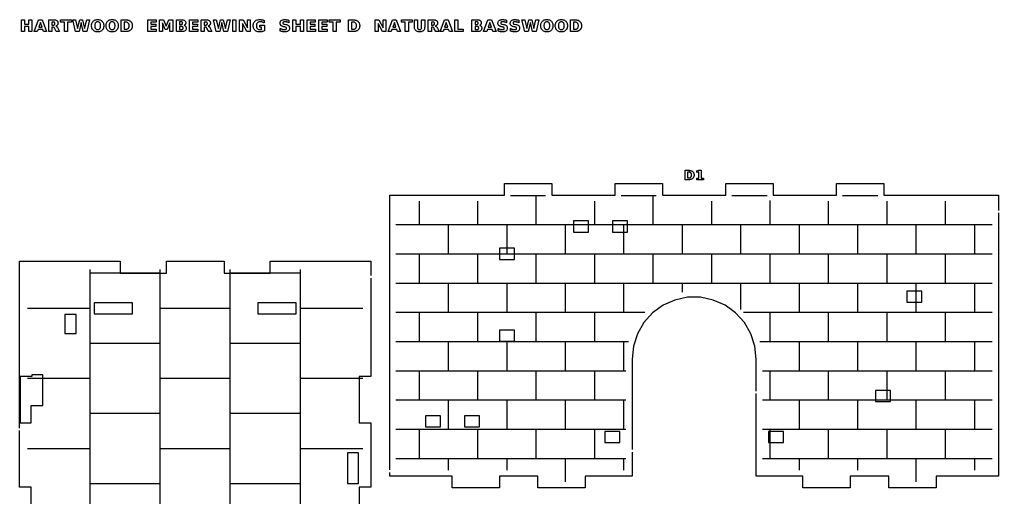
# Model space of a CAD drawing. Header units: millimetres. Extents: x 8 to 286, y 8 to 290.
# Drawn here: x 8.9 to 260.1, y 167.5 to 290.1 of the extents above; entities that cross this region are included whole.
import ezdxf

# ---------------------------------------------------------------- set-up
doc = ezdxf.new("R2010")
doc.units = ezdxf.units.MM
for name, color, linetype in [('CUT', 1, 'CONTINUOUS'), ('ENGRAVE', 5, 'CONTINUOUS'), ('SCORE', 7, 'CONTINUOUS')]:
    doc.layers.add(name, color=color, linetype=linetype)

msp = doc.modelspace()

# ---------------------------------------------------------------- linework, layer by layer
at = {"layer": 'CUT', "color": 1}
for points in [[(103.925, 174.5628), (103.925, 245.075), (133.325, 245.075), (133.325, 248.075), (145.475, 248.075), (145.475, 245.075), (161.725, 245.075), (161.725, 248.075), (173.875, 248.075), (173.875, 245.075), (190.125, 245.075), (190.125, 248.075), (202.275, 248.075), (202.275, 245.075), (218.525, 245.075), (218.525, 248.075), (230.675, 248.075), (230.675, 245.075), (260.075, 245.075), (260.075, 241.15)], [(260.075, 240.5), (260.075, 172.925), (244.075, 172.925), (244.075, 169.925), (231.925, 169.925), (231.925, 172.925), (222.075, 172.925), (222.075, 169.925), (209.925, 169.925), (209.925, 172.925), (197.925, 172.925), (197.925, 194.15)], [(8.925, 185.2833), (8.925, 228.075), (34.7417, 228.075), (34.7417, 225.075), (46.5917, 225.075), (46.5917, 228.075), (61.4083, 228.075), (61.4083, 225.075), (73.2583, 225.075), (73.2583, 228.075), (99.075, 228.075), (99.075, 224.4)], [(99.075, 223.75), (99.075, 198.525), (96.075, 198.525), (96.075, 186.675), (99.075, 186.675), (99.075, 170.125), (96.075, 170.125), (96.075, 158.275), (99.075, 158.275), (99.075, 141.725), (96.075, 141.725), (96.075, 133.925), (93.075, 133.925), (93.075, 126.075), (95.925, 126.075), (95.925, 129.875), (99.075, 129.875), (99.075, 113.325), (96.075, 113.325), (96.075, 101.475), (99.075, 101.475), (99.075, 100.4)], [(197.925, 194.8), (197.925, 202.9961), (197.5766, 206.3109), (196.5478, 209.4771), (194.8833, 212.3602), (192.6556, 214.8343), (189.9623, 216.7911), (186.921, 218.1452), (183.6646, 218.8374), (180.3354, 218.8374), (177.079, 218.1452), (174.0377, 216.7911), (171.3444, 214.8343), (169.1167, 212.3602), (167.4522, 209.4771), (166.4234, 206.3109), (166.075, 202.9961), (166.075, 179.7872)], [(27.1667, 71.925), (8.925, 71.925), (8.925, 101.475), (11.925, 101.475), (11.925, 113.325), (8.925, 113.325), (8.925, 129.875), (11.925, 129.875), (11.925, 141.725), (8.925, 141.725), (8.925, 158.275), (11.925, 158.275), (11.925, 170.125), (8.925, 170.125), (8.925, 184.6333)], [(166.075, 179.1372), (166.075, 172.925), (154.075, 172.925), (154.075, 169.925), (141.925, 169.925), (141.925, 172.925), (132.075, 172.925), (132.075, 169.925), (119.925, 169.925), (119.925, 172.925), (103.925, 172.925), (103.925, 173.9128)]]:
    msp.add_lwpolyline(points, dxfattribs=at)
for points in [[(154.925, 235.575), (154.925, 238.425), (151.075, 238.425), (151.075, 235.575), (154.925, 235.575)], [(164.925, 235.575), (164.925, 238.425), (161.075, 238.425), (161.075, 235.575), (164.925, 235.575)], [(135.925, 231.425), (132.075, 231.425), (132.075, 228.575), (135.925, 228.575), (135.925, 231.425)], [(240.425, 220.425), (236.575, 220.425), (236.575, 217.575), (240.425, 217.575), (240.425, 220.425)], [(37.925, 214.575), (37.925, 217.425), (28.075, 217.425), (28.075, 214.575), (37.925, 214.575)], [(79.925, 214.575), (79.925, 217.425), (70.075, 217.425), (70.075, 214.575), (79.925, 214.575)], [(23.425, 209.575), (23.425, 214.425), (20.575, 214.425), (20.575, 209.575), (23.425, 209.575)], [(135.925, 210.425), (132.075, 210.425), (132.075, 207.575), (135.925, 207.575), (135.925, 210.425)], [(14.925, 191.075), (14.925, 198.925), (12.075, 198.925), (12.075, 198.525), (9.075, 198.525), (9.075, 186.675), (11.925, 186.675), (11.925, 191.075), (14.925, 191.075)], [(232.425, 192.075), (232.425, 194.925), (228.575, 194.925), (228.575, 192.075), (232.425, 192.075)], [(116.925, 188.425), (113.075, 188.425), (113.075, 185.575), (116.925, 185.575), (116.925, 188.425)], [(126.925, 185.575), (126.925, 188.425), (123.075, 188.425), (123.075, 185.575), (126.925, 185.575)], [(162.925, 184.425), (159.075, 184.425), (159.075, 181.575), (162.925, 181.575), (162.925, 184.425)], [(204.925, 184.425), (201.075, 184.425), (201.075, 181.575), (204.925, 181.575), (204.925, 184.425)], [(95.925, 171.075), (95.925, 178.925), (93.075, 178.925), (93.075, 171.075), (95.925, 171.075)]]:
    msp.add_lwpolyline(points, close=True, dxfattribs=at)
at = {"layer": 'ENGRAVE', "color": 5}
for points in [[(12.1047, 287), (11.3214, 287), (11.3214, 288.2878), (10.1658, 288.2878), (10.1658, 287), (9.3825, 287), (9.3825, 290.0375), (10.1658, 290.0375), (10.1658, 288.8799), (11.3214, 288.8799), (11.3214, 290.0375), (12.1047, 290.0375), (12.1047, 287)], [(15.0708, 287), (14.8796, 287.5534), (13.6548, 287.5534), (13.4615, 287), (12.6742, 287), (13.7992, 290.0375), (14.7331, 290.0375), (15.8582, 287), (15.0708, 287)], [(14.6822, 288.1169), (14.2672, 289.3254), (13.8501, 288.1169), (14.6822, 288.1169)], [(18.144, 289.9872), (18.2818, 289.948), (18.4017, 289.8976), (18.5039, 289.8361), (18.5893, 289.7625), (18.6593, 289.6758), (18.7137, 289.5762), (18.7525, 289.4636), (18.7758, 289.3379), (18.7836, 289.1993), (18.7796, 289.1019), (18.7674, 289.0105), (18.7472, 288.9252), (18.719, 288.8457), (18.6826, 288.7723), (18.6381, 288.7049), (18.5856, 288.6433), (18.5248, 288.5874), (18.4558, 288.5371), (18.3786, 288.4924), (18.2933, 288.4534), (18.1997, 288.4201), (18.2523, 288.4053), (18.3031, 288.3854), (18.352, 288.3603), (18.3991, 288.3301), (18.4443, 288.2948), (18.4876, 288.2543), (18.5301, 288.2075), (18.5727, 288.1533), (18.6155, 288.0918), (18.6585, 288.0228), (18.7016, 287.9464), (18.745, 287.8626), (19.1702, 287), (18.336, 287), (17.9657, 287.7548), (17.9284, 287.8267), (17.8908, 287.8907), (17.8531, 287.9466), (17.8152, 287.9944), (17.7771, 288.0343), (17.7389, 288.0661), (17.6985, 288.0916), (17.6538, 288.1124), (17.6049, 288.1286), (17.5517, 288.1402), (17.4943, 288.1472), (17.4327, 288.1495), (17.2109, 288.1495), (17.2109, 287), (16.4277, 287), (16.4277, 290.0375), (17.6239, 290.0375), (17.8151, 290.0319), (17.9885, 290.0151), (18.144, 289.9872)], [(17.9262, 288.816), (17.9529, 288.8564), (17.9736, 288.9033), (17.9885, 288.9567), (17.9974, 289.0168), (18.0003, 289.0833), (17.9974, 289.1492), (17.9885, 289.2086), (17.9736, 289.2614), (17.9529, 289.3076), (17.9262, 289.3473), (17.8935, 289.3804), (17.854, 289.4077), (17.8068, 289.4301), (17.7519, 289.4475), (17.6892, 289.4599), (17.6187, 289.4674), (17.5405, 289.4699), (17.2109, 289.4699), (17.2109, 288.6907), (17.5405, 288.6907), (17.6187, 288.6932), (17.6892, 288.7008), (17.7519, 288.7136), (17.8068, 288.7314), (17.854, 288.7543), (17.8935, 288.7822), (17.9262, 288.816)], [(20.4497, 287), (20.4497, 289.4455), (19.4406, 289.4455), (19.4406, 290.0375), (22.2401, 290.0375), (22.2401, 289.4455), (21.233, 289.4455), (21.233, 287), (20.4497, 287)], [(25.6253, 287.8301), (26.1502, 290.0375), (26.8949, 290.0375), (26.1787, 287), (25.2754, 287), (24.724, 289.3092), (24.1788, 287), (23.2755, 287), (22.5532, 290.0375), (23.304, 290.0375), (23.8289, 287.8301), (24.3497, 290.0375), (25.1045, 290.0375), (25.6253, 287.8301)], [(30.1092, 289.6733), (30.236, 289.5248), (30.3398, 289.3584), (30.4205, 289.1744), (30.4781, 288.9726), (30.5127, 288.753), (30.5243, 288.5157), (30.5127, 288.279), (30.4781, 288.06), (30.4205, 287.8586), (30.3398, 287.6748), (30.236, 287.5086), (30.1092, 287.3601), (29.962, 287.232), (29.7973, 287.1273), (29.6148, 287.0458), (29.4148, 286.9876), (29.1971, 286.9526), (28.9618, 286.941), (28.727, 286.9526), (28.5098, 286.9876), (28.3099, 287.0458), (28.1276, 287.1273), (27.9627, 287.232), (27.8153, 287.3601), (27.6882, 287.5086), (27.5842, 287.6748), (27.5033, 287.8586), (27.4455, 288.06), (27.4108, 288.279), (27.3993, 288.5157), (27.4108, 288.753), (27.4455, 288.9726), (27.5033, 289.1744), (27.5842, 289.3584), (27.6882, 289.5248), (27.8153, 289.6733), (27.9627, 289.8014), (28.1276, 289.9062), (28.3099, 289.9877), (28.5098, 290.0459), (28.727, 290.0808), (28.9618, 290.0924), (29.1971, 290.0808), (29.4148, 290.0459), (29.6148, 289.9877), (29.7973, 289.9062), (29.962, 289.8014), (30.1092, 289.6733)], [(28.4063, 289.2603), (28.346, 289.1662), (28.2967, 289.06), (28.2583, 288.9419), (28.2309, 288.8118), (28.2145, 288.6698), (28.209, 288.5157), (28.2145, 288.3623), (28.2309, 288.2207), (28.2583, 288.091), (28.2967, 287.9732), (28.346, 287.8672), (28.4063, 287.7731), (28.4766, 287.6923), (28.5558, 287.6262), (28.6439, 287.5747), (28.7409, 287.538), (28.8469, 287.516), (28.9618, 287.5086), (29.0773, 287.516), (29.1837, 287.538), (29.2812, 287.5747), (29.3696, 287.6262), (29.4489, 287.6923), (29.5192, 287.7731), (29.5795, 287.8672), (29.6288, 287.9732), (29.6672, 288.091), (29.6946, 288.2207), (29.7111, 288.3623), (29.7166, 288.5157), (29.7111, 288.6698), (29.6946, 288.8118), (29.6672, 288.9419), (29.6288, 289.06), (29.5795, 289.1662), (29.5192, 289.2603), (29.4489, 289.3412), (29.3696, 289.4073), (29.2812, 289.4587), (29.1837, 289.4954), (29.0773, 289.5175), (28.9618, 289.5248), (28.8469, 289.5175), (28.7409, 289.4954), (28.6439, 289.4587), (28.5558, 289.4073), (28.4766, 289.3412), (28.4063, 289.2603)], [(33.818, 289.6733), (33.9448, 289.5248), (34.0485, 289.3584), (34.1292, 289.1744), (34.1869, 288.9726), (34.2215, 288.753), (34.233, 288.5157), (34.2215, 288.279), (34.1869, 288.06), (34.1292, 287.8586), (34.0485, 287.6748), (33.9448, 287.5086), (33.818, 287.3601), (33.6708, 287.232), (33.506, 287.1273), (33.3236, 287.0458), (33.1235, 286.9876), (32.9058, 286.9526), (32.6705, 286.941), (32.4358, 286.9526), (32.2185, 286.9876), (32.0187, 287.0458), (31.8363, 287.1273), (31.6715, 287.232), (31.524, 287.3601), (31.3969, 287.5086), (31.2929, 287.6748), (31.212, 287.8586), (31.1542, 288.06), (31.1195, 288.279), (31.108, 288.5157), (31.1195, 288.753), (31.1542, 288.9726), (31.212, 289.1744), (31.2929, 289.3584), (31.3969, 289.5248), (31.524, 289.6733), (31.6715, 289.8014), (31.8363, 289.9062), (32.0187, 289.9877), (32.2185, 290.0459), (32.4358, 290.0808), (32.6705, 290.0924), (32.9058, 290.0808), (33.1235, 290.0459), (33.3236, 289.9877), (33.506, 289.9062), (33.6708, 289.8014), (33.818, 289.6733)], [(32.1151, 289.2603), (32.0548, 289.1662), (32.0054, 289.06), (31.9671, 288.9419), (31.9397, 288.8118), (31.9232, 288.6698), (31.9177, 288.5157), (31.9232, 288.3623), (31.9397, 288.2207), (31.9671, 288.091), (32.0054, 287.9732), (32.0548, 287.8672), (32.1151, 287.7731), (32.1853, 287.6923), (32.2645, 287.6262), (32.3526, 287.5747), (32.4496, 287.538), (32.5556, 287.516), (32.6705, 287.5086), (32.786, 287.516), (32.8925, 287.538), (32.9899, 287.5747), (33.0783, 287.6262), (33.1576, 287.6923), (33.2279, 287.7731), (33.2882, 287.8672), (33.3376, 287.9732), (33.376, 288.091), (33.4034, 288.2207), (33.4198, 288.3623), (33.4253, 288.5157), (33.4198, 288.6698), (33.4034, 288.8118), (33.376, 288.9419), (33.3376, 289.06), (33.2882, 289.1662), (33.2279, 289.2603), (33.1576, 289.3412), (33.0783, 289.4073), (32.9899, 289.4587), (32.8925, 289.4954), (32.786, 289.5175), (32.6705, 289.5248), (32.5556, 289.5175), (32.4496, 289.4954), (32.3526, 289.4587), (32.2645, 289.4073), (32.1853, 289.3412), (32.1151, 289.2603)], [(36.7255, 289.969), (36.8482, 289.9388), (36.9584, 289.9021), (37.0633, 289.8578), (37.1628, 289.8058), (37.2569, 289.7462), (37.3457, 289.679), (37.429, 289.6042), (37.4972, 289.5339), (37.5592, 289.4602), (37.6152, 289.3829), (37.665, 289.3022), (37.7088, 289.2179), (37.7464, 289.1301), (37.7781, 289.0386), (37.8041, 288.9432), (37.8242, 288.8438), (37.8387, 288.7404), (37.8473, 288.6331), (37.8502, 288.5218), (37.8473, 288.4093), (37.8387, 288.3008), (37.8242, 288.1965), (37.8041, 288.0964), (37.7781, 288.0003), (37.7464, 287.9084), (37.7088, 287.8203), (37.665, 287.7358), (37.6152, 287.6549), (37.5592, 287.5775), (37.4972, 287.5036), (37.429, 287.4333), (37.3449, 287.3585), (37.2554, 287.2913), (37.1605, 287.2317), (37.0601, 287.1797), (36.9543, 287.1354), (36.8431, 287.0987), (36.7197, 287.0685), (36.5773, 287.0439), (36.4159, 287.0247), (36.2355, 287.011), (36.0361, 287.0027), (35.8177, 287), (34.9917, 287), (34.9917, 290.0375), (35.8177, 290.0375), (36.0385, 290.0348), (36.2396, 290.0266), (36.4212, 290.0128), (36.5831, 289.9937), (36.7255, 289.969)], [(36.5951, 287.6978), (36.6985, 287.7573), (36.7892, 287.8301), (36.8666, 287.9154), (36.9299, 288.0127), (36.9792, 288.122), (37.0143, 288.2433), (37.0354, 288.3766), (37.0425, 288.5218), (37.0355, 288.6664), (37.0144, 288.799), (36.9794, 288.9196), (36.9304, 289.0282), (36.8673, 289.1248), (36.7902, 289.2095), (36.6997, 289.2816), (36.5965, 289.3406), (36.4804, 289.3865), (36.3517, 289.4193), (36.2101, 289.4389), (36.0557, 289.4455), (35.775, 289.4455), (35.775, 287.592), (36.0557, 287.592), (36.2095, 287.5987), (36.3506, 287.6185), (36.4792, 287.6516), (36.5951, 287.6978)], [(43.8861, 288.2878), (42.6348, 288.2878), (42.6348, 287.592), (44.0102, 287.592), (44.0102, 287), (41.8516, 287), (41.8516, 290.0375), (43.9654, 290.0375), (43.9654, 289.4455), (42.6348, 289.4455), (42.6348, 288.8799), (43.8861, 288.8799), (43.8861, 288.2878)], [(48.2438, 287), (47.5033, 287), (47.5033, 289.2217), (46.8034, 287.5839), (46.307, 287.5839), (45.6071, 289.2217), (45.6071, 287), (44.8645, 287), (44.8645, 290.0375), (45.8614, 290.0375), (46.5531, 288.4119), (47.2489, 290.0375), (48.2438, 290.0375), (48.2438, 287)], [(51.5818, 288.2867), (51.6164, 288.2135), (51.6433, 288.1353), (51.6625, 288.0521), (51.6741, 287.9639), (51.6779, 287.8708), (51.6696, 287.7305), (51.6449, 287.6027), (51.6036, 287.4873), (51.5459, 287.3843), (51.4716, 287.2938), (51.3809, 287.2157), (51.2733, 287.1498), (51.1485, 287.0958), (51.0065, 287.0539), (50.8474, 287.024), (50.671, 287.006), (50.4775, 287), (49.1775, 287), (49.1775, 290.0375), (50.3534, 290.0375), (50.5547, 290.0322), (50.7365, 290.0163), (50.8989, 289.9897), (51.042, 289.9525), (51.1657, 289.9047), (51.27, 289.8463), (51.3567, 289.7761), (51.4277, 289.6932), (51.4828, 289.5976), (51.5223, 289.4891), (51.5459, 289.3679), (51.5538, 289.2339), (51.5509, 289.1618), (51.5423, 289.0934), (51.5279, 289.0287), (51.5077, 288.9676), (51.4817, 288.9102), (51.45, 288.8565), (51.4128, 288.8068), (51.3705, 288.7617), (51.3229, 288.7209), (51.2701, 288.6847), (51.2121, 288.6529), (51.1489, 288.6256), (51.2299, 288.5977), (51.3045, 288.563), (51.3727, 288.5213), (51.4347, 288.4728), (51.4903, 288.4173), (51.5396, 288.355), (51.5818, 288.2867)], [(50.6749, 288.943), (50.7041, 288.9722), (50.728, 289.0058), (50.7466, 289.0437), (50.7599, 289.0858), (50.7679, 289.1323), (50.7705, 289.183), (50.7679, 289.2332), (50.7599, 289.2792), (50.7466, 289.3211), (50.728, 289.3589), (50.7041, 289.3925), (50.6749, 289.4221), (50.6405, 289.4473), (50.6012, 289.4679), (50.5569, 289.4839), (50.5076, 289.4953), (50.4534, 289.5022), (50.3941, 289.5045), (49.9608, 289.5045), (49.9608, 288.8616), (50.3941, 288.8616), (50.4534, 288.8638), (50.5076, 288.8706), (50.5569, 288.8819), (50.6012, 288.8977), (50.6405, 288.9181), (50.6749, 288.943)], [(54.5545, 288.8799), (54.5545, 288.2878), (53.3033, 288.2878), (53.3033, 287.592), (54.6786, 287.592), (54.6786, 287), (52.52, 287), (52.52, 290.0375), (54.6339, 290.0375), (54.6339, 289.4455), (53.3033, 289.4455), (53.3033, 288.8799), (54.5545, 288.8799)], [(57.0938, 290.0151), (57.2493, 289.9872), (57.3871, 289.948), (57.507, 289.8976), (57.6092, 289.8361), (57.6946, 289.7625), (57.7646, 289.6758), (57.819, 289.5762), (57.8578, 289.4636), (57.8811, 289.3379), (57.8889, 289.1993), (57.8849, 289.1019), (57.8728, 289.0105), (57.8525, 288.9252), (57.8243, 288.8457), (57.7879, 288.7723), (57.7434, 288.7049), (57.6909, 288.6433), (57.6301, 288.5874), (57.5611, 288.5371), (57.4839, 288.4924), (57.3986, 288.4534), (57.305, 288.4201), (57.3577, 288.4053), (57.4084, 288.3854), (57.4573, 288.3603), (57.5044, 288.3301), (57.5496, 288.2948), (57.5929, 288.2543), (57.6354, 288.2075), (57.678, 288.1533), (57.7208, 288.0918), (57.7638, 288.0228), (57.8069, 287.9464), (57.8503, 287.8626), (58.2755, 287), (57.4413, 287), (57.071, 287.7548), (57.0337, 287.8267), (56.9961, 287.8907), (56.9584, 287.9466), (56.9205, 287.9944), (56.8824, 288.0343), (56.8442, 288.0661), (56.8038, 288.0916), (56.7591, 288.1124), (56.7102, 288.1286), (56.657, 288.1402), (56.5996, 288.1472), (56.538, 288.1495), (56.3162, 288.1495), (56.3162, 287), (55.533, 287), (55.533, 290.0375), (56.7292, 290.0375), (56.9204, 290.0319), (57.0938, 290.0151)], [(56.9988, 288.7822), (57.0315, 288.816), (57.0582, 288.8564), (57.0789, 288.9033), (57.0938, 288.9567), (57.1027, 289.0168), (57.1056, 289.0833), (57.1027, 289.1492), (57.0938, 289.2086), (57.0789, 289.2614), (57.0582, 289.3076), (57.0315, 289.3473), (56.9988, 289.3804), (56.9593, 289.4077), (56.9121, 289.4301), (56.8572, 289.4475), (56.7945, 289.4599), (56.724, 289.4674), (56.6458, 289.4699), (56.3162, 289.4699), (56.3162, 288.6907), (56.6458, 288.6907), (56.724, 288.6932), (56.7945, 288.7008), (56.8572, 288.7136), (56.9121, 288.7314), (56.9593, 288.7543), (56.9988, 288.7822)], [(62.2467, 290.0375), (62.9913, 290.0375), (62.2751, 287), (61.3718, 287), (60.8205, 289.3092), (60.2752, 287), (59.3719, 287), (58.6497, 290.0375), (59.4004, 290.0375), (59.9253, 287.8301), (60.4461, 290.0375), (61.2009, 290.0375), (61.7218, 287.8301), (62.2467, 290.0375)], [(64.4539, 287), (63.6707, 287), (63.6707, 290.0375), (64.4539, 290.0375), (64.4539, 287)], [(68.1098, 287), (67.2349, 287), (66.1302, 289.0833), (66.1302, 287), (65.3876, 287), (65.3876, 290.0375), (66.2625, 290.0375), (67.3672, 287.9542), (67.3672, 290.0375), (68.1098, 290.0375), (68.1098, 287)], [(71.2679, 287.0379), (71.1634, 287.0122), (71.0577, 286.9904), (70.9509, 286.9726), (70.843, 286.9588), (70.7339, 286.9489), (70.6237, 286.943), (70.5124, 286.941), (70.2682, 286.9528), (70.0415, 286.9881), (69.8323, 287.047), (69.6407, 287.1295), (69.4666, 287.2356), (69.31, 287.3652), (69.1745, 287.515), (69.0636, 287.6816), (68.9773, 287.8649), (68.9157, 288.0651), (68.8788, 288.282), (68.8665, 288.5157), (68.879, 288.7518), (68.9166, 288.9705), (68.9794, 289.1718), (69.0672, 289.3557), (69.1801, 289.5222), (69.3181, 289.6713), (69.4779, 289.8), (69.6563, 289.9053), (69.8532, 289.9872), (70.0686, 290.0457), (70.3026, 290.0807), (70.5551, 290.0924), (70.6554, 290.0909), (70.7544, 290.0861), (70.8519, 290.0782), (70.948, 290.0671), (71.0427, 290.0529), (71.1359, 290.0355), (71.2276, 290.015), (71.3176, 289.9914), (71.4058, 289.9648), (71.4922, 289.9351), (71.5769, 289.9024), (71.6598, 289.8666), (71.6598, 289.238), (71.5751, 289.2841), (71.4906, 289.3261), (71.4063, 289.3641), (71.3221, 289.398), (71.2381, 289.4278), (71.1543, 289.4536), (71.0705, 289.4754), (70.9866, 289.4932), (70.9027, 289.507), (70.8188, 289.5169), (70.7348, 289.5228), (70.6507, 289.5248), (70.5007, 289.5176), (70.3626, 289.4958), (70.2364, 289.4595), (70.1222, 289.4086), (70.0199, 289.3433), (69.9295, 289.2634), (69.8521, 289.17), (69.7888, 289.0641), (69.7395, 288.9457), (69.7043, 288.8149), (69.6832, 288.6715), (69.6762, 288.5157), (69.683, 288.3611), (69.7033, 288.2187), (69.7372, 288.0885), (69.7847, 287.9705), (69.8457, 287.8647), (69.9203, 287.7711), (70.0074, 287.6909), (70.1059, 287.6253), (70.2158, 287.5742), (70.3372, 287.5378), (70.4699, 287.5159), (70.6141, 287.5086), (70.6543, 287.5091), (70.6936, 287.5103), (70.7318, 287.5124), (70.7692, 287.5154), (70.8055, 287.5192), (70.8409, 287.5239), (70.8753, 287.5295), (70.9084, 287.536), (70.9404, 287.5435), (70.9712, 287.5519), (71.0007, 287.5613), (71.0291, 287.5717), (71.0291, 288.1617), (70.551, 288.1617), (70.551, 288.6866), (71.7717, 288.6866), (71.7717, 287.2258), (71.6735, 287.1803), (71.5739, 287.1388), (71.4732, 287.1012), (71.3712, 287.0676), (71.2679, 287.0379)], [(77.6482, 289.4238), (77.5679, 289.4473), (77.4882, 289.4679), (77.4096, 289.4853), (77.3324, 289.4995), (77.2568, 289.5106), (77.1826, 289.5185), (77.1098, 289.5232), (77.0386, 289.5248), (76.9491, 289.5227), (76.8677, 289.5162), (76.7944, 289.5055), (76.7293, 289.4905), (76.6724, 289.4711), (76.6235, 289.4475), (76.5825, 289.4194), (76.5489, 289.3865), (76.5228, 289.3488), (76.5042, 289.3065), (76.493, 289.2593), (76.4893, 289.2074), (76.4918, 289.1682), (76.4993, 289.132), (76.5119, 289.0988), (76.5295, 289.0686), (76.5521, 289.0414), (76.5798, 289.0172), (76.6141, 288.995), (76.6565, 288.9739), (76.7072, 288.9539), (76.7661, 288.9349), (76.8331, 288.917), (76.9084, 288.9002), (77.242, 288.8331), (77.4028, 288.7962), (77.5472, 288.7535), (77.6754, 288.7049), (77.7873, 288.6504), (77.8829, 288.5901), (77.9622, 288.5238), (78.0275, 288.4498), (78.0809, 288.3661), (78.1225, 288.2726), (78.1521, 288.1694), (78.1699, 288.0565), (78.1759, 287.9338), (78.1676, 287.7735), (78.1427, 287.6274), (78.1013, 287.4957), (78.0434, 287.3782), (77.9689, 287.275), (77.8778, 287.1862), (77.7697, 287.1112), (77.6442, 287.05), (77.5012, 287.0023), (77.3407, 286.9682), (77.1628, 286.9478), (76.9674, 286.941), (76.871, 286.9425), (76.7745, 286.9471), (76.678, 286.9547), (76.5813, 286.9654), (76.4845, 286.9791), (76.3875, 286.9959), (76.2906, 287.0157), (76.1936, 287.0384), (76.0966, 287.0641), (75.9996, 287.0927), (75.9026, 287.1242), (75.8057, 287.1587), (75.8057, 287.8199), (75.9021, 287.7705), (75.9975, 287.7253), (76.0918, 287.6844), (76.185, 287.6477), (76.2771, 287.6152), (76.3682, 287.587), (76.4582, 287.563), (76.5471, 287.5434), (76.635, 287.5282), (76.7218, 287.5173), (76.8075, 287.5108), (76.8921, 287.5086), (76.9742, 287.511), (77.0497, 287.5181), (77.1184, 287.53), (77.1805, 287.5466), (77.236, 287.568), (77.2847, 287.5941), (77.3264, 287.6246), (77.3605, 287.6592), (77.387, 287.6978), (77.4059, 287.7406), (77.4173, 287.7874), (77.4211, 287.8382), (77.4185, 287.8839), (77.4108, 287.9259), (77.3979, 287.9644), (77.3799, 287.9992), (77.3568, 288.0304), (77.3285, 288.0579), (77.2925, 288.0833), (77.2463, 288.1077), (77.1899, 288.1312), (77.1232, 288.1538), (77.0463, 288.1755), (76.9592, 288.1963), (76.6561, 288.2634), (76.511, 288.2992), (76.3795, 288.3414), (76.2616, 288.3901), (76.1574, 288.4452), (76.0668, 288.5067), (75.9898, 288.5747), (75.9254, 288.65), (75.8728, 288.7336), (75.8319, 288.8255), (75.8026, 288.9255), (75.7851, 289.0339), (75.7792, 289.1505), (75.7874, 289.2959), (75.8118, 289.4297), (75.8525, 289.5518), (75.9094, 289.6623), (75.9827, 289.7611), (76.0722, 289.8483), (76.177, 289.9229), (76.296, 289.9839), (76.4292, 290.0314), (76.5767, 290.0653), (76.7385, 290.0857), (76.9145, 290.0924), (76.9983, 290.0914), (77.0829, 290.0883), (77.1683, 290.083), (77.2545, 290.0757), (77.3414, 290.0663), (77.4292, 290.0548), (77.5179, 290.0412), (77.6076, 290.0255), (77.6983, 290.0078), (77.79, 289.9879), (77.8827, 289.9659), (77.9765, 289.9419), (77.9765, 289.299), (77.8934, 289.3348), (77.811, 289.3675), (77.7293, 289.3972), (77.6482, 289.4238)], [(81.7524, 290.0375), (81.7524, 287), (80.9691, 287), (80.9691, 288.2878), (79.8135, 288.2878), (79.8135, 287), (79.0302, 287), (79.0302, 290.0375), (79.8135, 290.0375), (79.8135, 288.8799), (80.9691, 288.8799), (80.9691, 290.0375), (81.7524, 290.0375)], [(84.7185, 288.8799), (84.7185, 288.2878), (83.4673, 288.2878), (83.4673, 287.592), (84.8426, 287.592), (84.8426, 287), (82.684, 287), (82.684, 290.0375), (84.7979, 290.0375), (84.7979, 289.4455), (83.4673, 289.4455), (83.4673, 288.8799), (84.7185, 288.8799)], [(87.7314, 288.2878), (86.4802, 288.2878), (86.4802, 287.592), (87.8556, 287.592), (87.8556, 287), (85.6969, 287), (85.6969, 290.0375), (87.8108, 290.0375), (87.8108, 289.4455), (86.4802, 289.4455), (86.4802, 288.8799), (87.7314, 288.8799), (87.7314, 288.2878)], [(89.3569, 289.4455), (88.3477, 289.4455), (88.3477, 290.0375), (91.1472, 290.0375), (91.1472, 289.4455), (90.1401, 289.4455), (90.1401, 287), (89.3569, 287), (89.3569, 289.4455)], [(95.0698, 289.969), (95.1925, 289.9388), (95.3027, 289.9021), (95.4076, 289.8578), (95.5071, 289.8058), (95.6012, 289.7462), (95.69, 289.679), (95.7734, 289.6042), (95.8415, 289.5339), (95.9036, 289.4602), (95.9595, 289.3829), (96.0094, 289.3022), (96.0531, 289.2179), (96.0907, 289.1301), (96.1224, 289.0386), (96.1484, 288.9432), (96.1686, 288.8438), (96.183, 288.7404), (96.1916, 288.6331), (96.1945, 288.5218), (96.1916, 288.4093), (96.183, 288.3008), (96.1686, 288.1965), (96.1484, 288.0964), (96.1224, 288.0003), (96.0907, 287.9084), (96.0531, 287.8203), (96.0094, 287.7358), (95.9595, 287.6549), (95.9036, 287.5775), (95.8415, 287.5036), (95.7734, 287.4333), (95.6893, 287.3585), (95.5997, 287.2913), (95.5048, 287.2317), (95.4044, 287.1797), (95.2986, 287.1354), (95.1874, 287.0987), (95.064, 287.0685), (94.9216, 287.0439), (94.7602, 287.0247), (94.5798, 287.011), (94.3804, 287.0027), (94.162, 287), (93.336, 287), (93.336, 290.0375), (94.162, 290.0375), (94.3828, 290.0348), (94.584, 290.0266), (94.7655, 290.0128), (94.9275, 289.9937), (95.0698, 289.969)], [(94.9394, 287.6978), (95.0428, 287.7573), (95.1335, 287.8301), (95.2109, 287.9154), (95.2742, 288.0127), (95.3235, 288.122), (95.3587, 288.2433), (95.3798, 288.3766), (95.3868, 288.5218), (95.3798, 288.6664), (95.3588, 288.799), (95.3237, 288.9196), (95.2747, 289.0282), (95.2116, 289.1248), (95.1345, 289.2095), (95.044, 289.2816), (94.9408, 289.3406), (94.8248, 289.3865), (94.696, 289.4193), (94.5544, 289.4389), (94.4001, 289.4455), (94.1193, 289.4455), (94.1193, 287.592), (94.4001, 287.592), (94.5538, 287.5987), (94.695, 287.6185), (94.8235, 287.6516), (94.9394, 287.6978)], [(102.9181, 287), (102.0432, 287), (100.9385, 289.0833), (100.9385, 287), (100.1959, 287), (100.1959, 290.0375), (101.0707, 290.0375), (102.1755, 287.9542), (102.1755, 290.0375), (102.9181, 290.0375), (102.9181, 287)], [(106.6715, 287), (105.8842, 287), (105.693, 287.5534), (104.4682, 287.5534), (104.2749, 287), (103.4875, 287), (104.6126, 290.0375), (105.5465, 290.0375), (106.6715, 287)], [(104.6635, 288.1169), (105.4956, 288.1169), (105.0806, 289.3254), (104.6635, 288.1169)], [(107.888, 289.4455), (106.8789, 289.4455), (106.8789, 290.0375), (109.6784, 290.0375), (109.6784, 289.4455), (108.6713, 289.4455), (108.6713, 287), (107.888, 287), (107.888, 289.4455)], [(111.064, 287.8939), (111.0879, 287.8102), (111.1187, 287.7384), (111.1563, 287.6785), (111.2016, 287.6291), (111.2556, 287.5887), (111.3183, 287.5572), (111.3896, 287.5347), (111.4695, 287.5213), (111.5581, 287.5168), (111.6473, 287.5213), (111.7278, 287.5347), (111.7994, 287.5572), (111.8624, 287.5887), (111.9165, 287.6291), (111.962, 287.6785), (111.9996, 287.7384), (112.0303, 287.8102), (112.0543, 287.8939), (112.0714, 287.9896), (112.0816, 288.0971), (112.085, 288.2166), (112.085, 290.0375), (112.8683, 290.0375), (112.8683, 288.2166), (112.8593, 288.0108), (112.8324, 287.8233), (112.7875, 287.6541), (112.7246, 287.5032), (112.6437, 287.3706), (112.5448, 287.2563), (112.4276, 287.16), (112.2914, 287.0812), (112.1364, 287.0198), (111.9625, 286.976), (111.7698, 286.9498), (111.5581, 286.941), (111.3471, 286.9498), (111.1548, 286.976), (110.9813, 287.0198), (110.8266, 287.0812), (110.6906, 287.16), (110.5734, 287.2563), (110.4746, 287.3706), (110.3937, 287.5032), (110.3308, 287.6541), (110.2859, 287.8233), (110.2589, 288.0108), (110.2499, 288.2166), (110.2499, 290.0375), (111.0332, 290.0375), (111.0332, 288.2166), (111.0366, 288.0971), (111.0469, 287.9896), (111.064, 287.8939)], [(115.5163, 289.9872), (115.6541, 289.948), (115.774, 289.8976), (115.8762, 289.8361), (115.9617, 289.7625), (116.0316, 289.6758), (116.086, 289.5762), (116.1248, 289.4636), (116.1482, 289.3379), (116.1559, 289.1993), (116.1519, 289.1019), (116.1398, 289.0105), (116.1196, 288.9252), (116.0913, 288.8457), (116.0549, 288.7723), (116.0105, 288.7049), (115.9579, 288.6433), (115.8971, 288.5874), (115.8281, 288.5371), (115.7509, 288.4924), (115.6656, 288.4534), (115.572, 288.4201), (115.6247, 288.4053), (115.6754, 288.3854), (115.7244, 288.3603), (115.7714, 288.3301), (115.8166, 288.2948), (115.8599, 288.2543), (115.9024, 288.2075), (115.945, 288.1533), (115.9878, 288.0918), (116.0308, 288.0228), (116.074, 287.9464), (116.1173, 287.8626), (116.5425, 287), (115.7083, 287), (115.3381, 287.7548), (115.3007, 287.8267), (115.2631, 287.8907), (115.2254, 287.9466), (115.1875, 287.9944), (115.1494, 288.0343), (115.1112, 288.0661), (115.0708, 288.0916), (115.0261, 288.1124), (114.9772, 288.1286), (114.924, 288.1402), (114.8666, 288.1472), (114.805, 288.1495), (114.5833, 288.1495), (114.5833, 287), (113.8, 287), (113.8, 290.0375), (114.9963, 290.0375), (115.1874, 290.0319), (115.3608, 290.0151), (115.5163, 289.9872)], [(115.2985, 288.816), (115.3252, 288.8564), (115.3459, 288.9033), (115.3608, 288.9567), (115.3697, 289.0168), (115.3726, 289.0833), (115.3697, 289.1492), (115.3608, 289.2086), (115.3459, 289.2614), (115.3252, 289.3076), (115.2985, 289.3473), (115.2658, 289.3804), (115.2264, 289.4077), (115.1791, 289.4301), (115.1242, 289.4475), (115.0615, 289.4599), (114.991, 289.4674), (114.9128, 289.4699), (114.5833, 289.4699), (114.5833, 288.6907), (114.9128, 288.6907), (114.991, 288.6932), (115.0615, 288.7008), (115.1242, 288.7136), (115.1791, 288.7314), (115.2264, 288.7543), (115.2658, 288.7822), (115.2985, 288.816)], [(119.9969, 287), (119.2096, 287), (119.0183, 287.5534), (117.7935, 287.5534), (117.6003, 287), (116.8129, 287), (117.938, 290.0375), (118.8718, 290.0375), (119.9969, 287)], [(117.9889, 288.1169), (118.821, 288.1169), (118.4059, 289.3254), (117.9889, 288.1169)], [(120.5664, 287), (120.5664, 290.0375), (121.3497, 290.0375), (121.3497, 287.592), (122.725, 287.592), (122.725, 287), (120.5664, 287)], [(127.4097, 288.2867), (127.4443, 288.2135), (127.4712, 288.1353), (127.4904, 288.0521), (127.5019, 287.9639), (127.5058, 287.8708), (127.4975, 287.7305), (127.4728, 287.6027), (127.4315, 287.4873), (127.3738, 287.3843), (127.2995, 287.2938), (127.2087, 287.2157), (127.1011, 287.1498), (126.9764, 287.0958), (126.8344, 287.0539), (126.6752, 287.024), (126.4989, 287.006), (126.3054, 287), (125.0054, 287), (125.0054, 290.0375), (126.1813, 290.0375), (126.3825, 290.0322), (126.5644, 290.0163), (126.7268, 289.9897), (126.8699, 289.9525), (126.9936, 289.9047), (127.0979, 289.8463), (127.1846, 289.7761), (127.2555, 289.6932), (127.3107, 289.5976), (127.3501, 289.4891), (127.3738, 289.3679), (127.3817, 289.2339), (127.3788, 289.1618), (127.3701, 289.0934), (127.3557, 289.0287), (127.3356, 288.9676), (127.3096, 288.9102), (127.2779, 288.8565), (127.2407, 288.8068), (127.1983, 288.7617), (127.1508, 288.7209), (127.098, 288.6847), (127.04, 288.6529), (126.9768, 288.6256), (127.0577, 288.5977), (127.1323, 288.563), (127.2006, 288.5213), (127.2625, 288.4728), (127.3182, 288.4173), (127.3674, 288.355), (127.4097, 288.2867)], [(126.5028, 288.943), (126.532, 288.9722), (126.5559, 289.0058), (126.5745, 289.0437), (126.5878, 289.0858), (126.5957, 289.1323), (126.5984, 289.183), (126.5957, 289.2332), (126.5878, 289.2792), (126.5745, 289.3211), (126.5559, 289.3589), (126.532, 289.3925), (126.5028, 289.4221), (126.4684, 289.4473), (126.4291, 289.4679), (126.3848, 289.4839), (126.3355, 289.4953), (126.2812, 289.5022), (126.222, 289.5045), (125.7887, 289.5045), (125.7887, 288.8616), (126.222, 288.8616), (126.2812, 288.8638), (126.3355, 288.8706), (126.3848, 288.8819), (126.4291, 288.8977), (126.4684, 288.9181), (126.5028, 288.943)], [(130.3824, 287), (130.1912, 287.5534), (128.9664, 287.5534), (128.7731, 287), (127.9858, 287), (129.1108, 290.0375), (130.0447, 290.0375), (131.1698, 287), (130.3824, 287)], [(129.9938, 288.1169), (129.5788, 289.3254), (129.1617, 288.1169), (129.9938, 288.1169)], [(133.5249, 289.4238), (133.4445, 289.4473), (133.3648, 289.4679), (133.2862, 289.4853), (133.2091, 289.4995), (133.1334, 289.5106), (133.0592, 289.5185), (132.9865, 289.5232), (132.9152, 289.5248), (132.8257, 289.5227), (132.7443, 289.5162), (132.6711, 289.5055), (132.606, 289.4905), (132.549, 289.4711), (132.5002, 289.4475), (132.4591, 289.4194), (132.4256, 289.3865), (132.3995, 289.3488), (132.3808, 289.3065), (132.3696, 289.2593), (132.3659, 289.2074), (132.3684, 289.1682), (132.3759, 289.132), (132.3885, 289.0988), (132.4061, 289.0686), (132.4288, 289.0414), (132.4564, 289.0172), (132.4907, 288.995), (132.5332, 288.9739), (132.5838, 288.9539), (132.6427, 288.9349), (132.7097, 288.917), (132.785, 288.9002), (133.1187, 288.8331), (133.2794, 288.7962), (133.4238, 288.7535), (133.552, 288.7049), (133.6639, 288.6504), (133.7595, 288.5901), (133.8389, 288.5238), (133.9041, 288.4498), (133.9575, 288.3661), (133.9991, 288.2726), (134.0288, 288.1694), (134.0466, 288.0565), (134.0525, 287.9338), (134.0442, 287.7735), (134.0194, 287.6274), (133.978, 287.4957), (133.92, 287.3782), (133.8455, 287.275), (133.7544, 287.1862), (133.6464, 287.1112), (133.5208, 287.05), (133.3778, 287.0023), (133.2173, 286.9682), (133.0394, 286.9478), (132.844, 286.941), (132.7476, 286.9425), (132.6512, 286.9471), (132.5546, 286.9547), (132.4579, 286.9654), (132.3611, 286.9791), (132.2642, 286.9959), (132.1672, 287.0157), (132.0702, 287.0384), (131.9732, 287.0641), (131.8762, 287.0927), (131.7793, 287.1242), (131.6823, 287.1587), (131.6823, 287.8199), (131.7787, 287.7705), (131.8741, 287.7253), (131.9684, 287.6844), (132.0616, 287.6477), (132.1538, 287.6152), (132.2448, 287.587), (132.3348, 287.563), (132.4238, 287.5434), (132.5116, 287.5282), (132.5984, 287.5173), (132.6841, 287.5108), (132.7687, 287.5086), (132.8508, 287.511), (132.9263, 287.5181), (132.9951, 287.53), (133.0572, 287.5466), (133.1126, 287.568), (133.1614, 287.5941), (133.203, 287.6246), (133.2371, 287.6592), (133.2636, 287.6978), (133.2825, 287.7406), (133.2939, 287.7874), (133.2977, 287.8382), (133.2951, 287.8839), (133.2874, 287.9259), (133.2745, 287.9644), (133.2565, 287.9992), (133.2334, 288.0304), (133.2051, 288.0579), (133.1691, 288.0833), (133.1229, 288.1077), (133.0665, 288.1312), (132.9999, 288.1538), (132.923, 288.1755), (132.8359, 288.1963), (132.5327, 288.2634), (132.3876, 288.2992), (132.2561, 288.3414), (132.1383, 288.3901), (132.034, 288.4452), (131.9434, 288.5067), (131.8664, 288.5747), (131.8021, 288.65), (131.7494, 288.7336), (131.7085, 288.8255), (131.6792, 288.9255), (131.6617, 289.0339), (131.6558, 289.1505), (131.664, 289.2959), (131.6884, 289.4297), (131.7291, 289.5518), (131.7861, 289.6623), (131.8593, 289.7611), (131.9488, 289.8483), (132.0536, 289.9229), (132.1726, 289.9839), (132.3059, 290.0314), (132.4534, 290.0653), (132.6151, 290.0857), (132.7911, 290.0924), (132.8749, 290.0914), (132.9595, 290.0883), (133.0449, 290.083), (133.1311, 290.0757), (133.2181, 290.0663), (133.3058, 290.0548), (133.3945, 290.0412), (133.4842, 290.0255), (133.5749, 290.0078), (133.6666, 289.9879), (133.7594, 289.9659), (133.8531, 289.9419), (133.8531, 289.299), (133.77, 289.3348), (133.6876, 289.3675), (133.6059, 289.3972), (133.5249, 289.4238)], [(136.6924, 289.4238), (136.6121, 289.4473), (136.5324, 289.4679), (136.4538, 289.4853), (136.3766, 289.4995), (136.301, 289.5106), (136.2268, 289.5185), (136.154, 289.5232), (136.0828, 289.5248), (135.9932, 289.5227), (135.9119, 289.5162), (135.8386, 289.5055), (135.7735, 289.4905), (135.7166, 289.4711), (135.6677, 289.4475), (135.6267, 289.4194), (135.5931, 289.3865), (135.567, 289.3488), (135.5484, 289.3065), (135.5372, 289.2593), (135.5334, 289.2074), (135.536, 289.1682), (135.5435, 289.132), (135.5561, 289.0988), (135.5737, 289.0686), (135.5963, 289.0414), (135.624, 289.0172), (135.6583, 288.995), (135.7007, 288.9739), (135.7514, 288.9539), (135.8103, 288.9349), (135.8773, 288.917), (135.9526, 288.9002), (136.2862, 288.8331), (136.4469, 288.7962), (136.5914, 288.7535), (136.7196, 288.7049), (136.8315, 288.6504), (136.9271, 288.5901), (137.0064, 288.5238), (137.0717, 288.4498), (137.1251, 288.3661), (137.1666, 288.2726), (137.1963, 288.1694), (137.2141, 288.0565), (137.2201, 287.9338), (137.2118, 287.7735), (137.1869, 287.6274), (137.1455, 287.4957), (137.0876, 287.3782), (137.0131, 287.275), (136.922, 287.1862), (136.8139, 287.1112), (136.6884, 287.05), (136.5454, 287.0023), (136.3849, 286.9682), (136.207, 286.9478), (136.0116, 286.941), (135.9152, 286.9425), (135.8187, 286.9471), (135.7221, 286.9547), (135.6255, 286.9654), (135.5286, 286.9791), (135.4317, 286.9959), (135.3347, 287.0157), (135.2378, 287.0384), (135.1408, 287.0641), (135.0438, 287.0927), (134.9468, 287.1242), (134.8499, 287.1587), (134.8499, 287.8199), (134.9463, 287.7705), (135.0417, 287.7253), (135.136, 287.6844), (135.2292, 287.6477), (135.3213, 287.6152), (135.4124, 287.587), (135.5024, 287.563), (135.5913, 287.5434), (135.6792, 287.5282), (135.7659, 287.5173), (135.8516, 287.5108), (135.9363, 287.5086), (136.0184, 287.511), (136.0938, 287.5181), (136.1626, 287.53), (136.2247, 287.5466), (136.2802, 287.568), (136.3289, 287.5941), (136.3706, 287.6246), (136.4047, 287.6592), (136.4312, 287.6978), (136.4501, 287.7406), (136.4615, 287.7874), (136.4653, 287.8382), (136.4627, 287.8839), (136.455, 287.9259), (136.4421, 287.9644), (136.4241, 287.9992), (136.401, 288.0304), (136.3727, 288.0579), (136.3367, 288.0833), (136.2905, 288.1077), (136.2341, 288.1312), (136.1674, 288.1538), (136.0905, 288.1755), (136.0034, 288.1963), (135.7003, 288.2634), (135.5552, 288.2992), (135.4237, 288.3414), (135.3058, 288.3901), (135.2016, 288.4452), (135.111, 288.5067), (135.034, 288.5747), (134.9696, 288.65), (134.917, 288.7336), (134.876, 288.8255), (134.8468, 288.9255), (134.8293, 289.0339), (134.8234, 289.1505), (134.8315, 289.2959), (134.856, 289.4297), (134.8966, 289.5518), (134.9536, 289.6623), (135.0269, 289.7611), (135.1164, 289.8483), (135.2212, 289.9229), (135.3402, 289.9839), (135.4734, 290.0314), (135.6209, 290.0653), (135.7827, 290.0857), (135.9587, 290.0924), (136.0425, 290.0914), (136.1271, 290.0883), (136.2125, 290.083), (136.2986, 290.0757), (136.3856, 290.0663), (136.4734, 290.0548), (136.5621, 290.0412), (136.6517, 290.0255), (136.7425, 290.0078), (136.8342, 289.9879), (136.9269, 289.9659), (137.0207, 289.9419), (137.0207, 289.299), (136.9376, 289.3348), (136.8552, 289.3675), (136.7735, 289.3972), (136.6924, 289.4238)], [(141.413, 290.0375), (142.1576, 290.0375), (141.4415, 287), (140.5382, 287), (139.9868, 289.3092), (139.4416, 287), (138.5382, 287), (137.816, 290.0375), (138.5667, 290.0375), (139.0916, 287.8301), (139.6125, 290.0375), (140.3673, 290.0375), (140.8881, 287.8301), (141.413, 290.0375)], [(145.372, 289.6733), (145.4988, 289.5248), (145.6026, 289.3584), (145.6833, 289.1744), (145.7409, 288.9726), (145.7755, 288.753), (145.787, 288.5157), (145.7755, 288.279), (145.7409, 288.06), (145.6833, 287.8586), (145.6026, 287.6748), (145.4988, 287.5086), (145.372, 287.3601), (145.2248, 287.232), (145.06, 287.1273), (144.8776, 287.0458), (144.6775, 286.9876), (144.4599, 286.9526), (144.2245, 286.941), (143.9898, 286.9526), (143.7725, 286.9876), (143.5727, 287.0458), (143.3904, 287.1273), (143.2255, 287.232), (143.0781, 287.3601), (142.951, 287.5086), (142.8469, 287.6748), (142.766, 287.8586), (142.7083, 288.06), (142.6736, 288.279), (142.662, 288.5157), (142.6736, 288.753), (142.7083, 288.9726), (142.766, 289.1744), (142.8469, 289.3584), (142.951, 289.5248), (143.0781, 289.6733), (143.2255, 289.8014), (143.3904, 289.9062), (143.5727, 289.9877), (143.7725, 290.0459), (143.9898, 290.0808), (144.2245, 290.0924), (144.4599, 290.0808), (144.6775, 290.0459), (144.8776, 289.9877), (145.06, 289.9062), (145.2248, 289.8014), (145.372, 289.6733)], [(143.6691, 289.2603), (143.6088, 289.1662), (143.5595, 289.06), (143.5211, 288.9419), (143.4937, 288.8118), (143.4772, 288.6698), (143.4718, 288.5157), (143.4772, 288.3623), (143.4937, 288.2207), (143.5211, 288.091), (143.5595, 287.9732), (143.6088, 287.8672), (143.6691, 287.7731), (143.7394, 287.6923), (143.8185, 287.6262), (143.9066, 287.5747), (144.0037, 287.538), (144.1096, 287.516), (144.2245, 287.5086), (144.34, 287.516), (144.4465, 287.538), (144.5439, 287.5747), (144.6323, 287.6262), (144.7117, 287.6923), (144.782, 287.7731), (144.8423, 287.8672), (144.8916, 287.9732), (144.93, 288.091), (144.9574, 288.2207), (144.9738, 288.3623), (144.9793, 288.5157), (144.9738, 288.6698), (144.9574, 288.8118), (144.93, 288.9419), (144.8916, 289.06), (144.8423, 289.1662), (144.782, 289.2603), (144.7117, 289.3412), (144.6323, 289.4073), (144.5439, 289.4587), (144.4465, 289.4954), (144.34, 289.5175), (144.2245, 289.5248), (144.1096, 289.5175), (144.0037, 289.4954), (143.9066, 289.4587), (143.8185, 289.4073), (143.7394, 289.3412), (143.6691, 289.2603)], [(149.0807, 289.6733), (149.2075, 289.5248), (149.3113, 289.3584), (149.392, 289.1744), (149.4497, 288.9726), (149.4842, 288.753), (149.4958, 288.5157), (149.4842, 288.279), (149.4497, 288.06), (149.392, 287.8586), (149.3113, 287.6748), (149.2075, 287.5086), (149.0807, 287.3601), (148.9336, 287.232), (148.7688, 287.1273), (148.5863, 287.0458), (148.3863, 286.9876), (148.1686, 286.9526), (147.9333, 286.941), (147.6985, 286.9526), (147.4813, 286.9876), (147.2815, 287.0458), (147.0991, 287.1273), (146.9342, 287.232), (146.7868, 287.3601), (146.6597, 287.5086), (146.5557, 287.6748), (146.4748, 287.8586), (146.417, 288.06), (146.3823, 288.279), (146.3708, 288.5157), (146.3823, 288.753), (146.417, 288.9726), (146.4748, 289.1744), (146.5557, 289.3584), (146.6597, 289.5248), (146.7868, 289.6733), (146.9342, 289.8014), (147.0991, 289.9062), (147.2815, 289.9877), (147.4813, 290.0459), (147.6985, 290.0808), (147.9333, 290.0924), (148.1686, 290.0808), (148.3863, 290.0459), (148.5863, 289.9877), (148.7688, 289.9062), (148.9336, 289.8014), (149.0807, 289.6733)], [(147.3778, 289.2603), (147.3175, 289.1662), (147.2682, 289.06), (147.2298, 288.9419), (147.2024, 288.8118), (147.186, 288.6698), (147.1805, 288.5157), (147.186, 288.3623), (147.2024, 288.2207), (147.2298, 288.091), (147.2682, 287.9732), (147.3175, 287.8672), (147.3778, 287.7731), (147.4481, 287.6923), (147.5273, 287.6262), (147.6154, 287.5747), (147.7124, 287.538), (147.8184, 287.516), (147.9333, 287.5086), (148.0488, 287.516), (148.1553, 287.538), (148.2527, 287.5747), (148.3411, 287.6262), (148.4204, 287.6923), (148.4907, 287.7731), (148.551, 287.8672), (148.6004, 287.9732), (148.6387, 288.091), (148.6661, 288.2207), (148.6826, 288.3623), (148.6881, 288.5157), (148.6826, 288.6698), (148.6661, 288.8118), (148.6387, 288.9419), (148.6004, 289.06), (148.551, 289.1662), (148.4907, 289.2603), (148.4204, 289.3412), (148.3411, 289.4073), (148.2527, 289.4587), (148.1553, 289.4954), (148.0488, 289.5175), (147.9333, 289.5248), (147.8184, 289.5175), (147.7124, 289.4954), (147.6154, 289.4587), (147.5273, 289.4073), (147.4481, 289.3412), (147.3778, 289.2603)], [(151.9882, 289.969), (152.111, 289.9388), (152.2212, 289.9021), (152.3261, 289.8578), (152.4255, 289.8058), (152.5197, 289.7462), (152.6084, 289.679), (152.6918, 289.6042), (152.76, 289.5339), (152.822, 289.4602), (152.878, 289.3829), (152.9278, 289.3022), (152.9716, 289.2179), (153.0092, 289.1301), (153.0409, 289.0386), (153.0668, 288.9432), (153.087, 288.8438), (153.1014, 288.7404), (153.1101, 288.6331), (153.113, 288.5218), (153.1101, 288.4093), (153.1014, 288.3008), (153.087, 288.1965), (153.0668, 288.0964), (153.0409, 288.0003), (153.0092, 287.9084), (152.9716, 287.8203), (152.9278, 287.7358), (152.878, 287.6549), (152.822, 287.5775), (152.76, 287.5036), (152.6918, 287.4333), (152.6077, 287.3585), (152.5182, 287.2913), (152.4233, 287.2317), (152.3229, 287.1797), (152.2171, 287.1354), (152.1059, 287.0987), (151.9824, 287.0685), (151.84, 287.0439), (151.6786, 287.0247), (151.4982, 287.011), (151.2989, 287.0027), (151.0805, 287), (150.2545, 287), (150.2545, 290.0375), (151.0805, 290.0375), (151.3013, 290.0348), (151.5024, 290.0266), (151.684, 290.0128), (151.8459, 289.9937), (151.9882, 289.969)], [(151.8579, 287.6978), (151.9612, 287.7573), (152.052, 287.8301), (152.1294, 287.9154), (152.1927, 288.0127), (152.2419, 288.122), (152.2771, 288.2433), (152.2982, 288.3766), (152.3053, 288.5218), (152.2982, 288.6664), (152.2772, 288.799), (152.2422, 288.9196), (152.1931, 289.0282), (152.1301, 289.1248), (152.053, 289.2095), (151.9625, 289.2816), (151.8592, 289.3406), (151.7432, 289.3865), (151.6144, 289.4193), (151.4729, 289.4389), (151.3185, 289.4455), (151.0378, 289.4455), (151.0378, 287.592), (151.3185, 287.592), (151.4723, 287.5987), (151.6134, 287.6185), (151.742, 287.6516), (151.8579, 287.6978)], [(50.812, 287.6688), (50.8417, 287.7105), (50.8649, 287.7579), (50.8814, 287.8109), (50.8913, 287.8695), (50.8946, 287.9338), (50.8913, 287.9969), (50.8815, 288.0544), (50.8651, 288.1065), (50.8422, 288.1531), (50.8127, 288.1942), (50.7766, 288.2299), (50.7339, 288.26), (50.6846, 288.2847), (50.6286, 288.3039), (50.5659, 288.3176), (50.4966, 288.3258), (50.4206, 288.3285), (49.9608, 288.3285), (49.9608, 287.533), (50.4206, 287.533), (50.496, 287.5358), (50.5649, 287.5441), (50.6273, 287.558), (50.6833, 287.5773), (50.7327, 287.6023), (50.7756, 287.6327), (50.812, 287.6688)], [(126.6398, 287.6688), (126.6696, 287.7105), (126.6927, 287.7579), (126.7093, 287.8109), (126.7192, 287.8695), (126.7225, 287.9338), (126.7192, 287.9969), (126.7094, 288.0544), (126.693, 288.1065), (126.67, 288.1531), (126.6405, 288.1942), (126.6045, 288.2299), (126.5618, 288.26), (126.5125, 288.2847), (126.4565, 288.3039), (126.3938, 288.3176), (126.3245, 288.3258), (126.2485, 288.3285), (125.7887, 288.3285), (125.7887, 287.533), (126.2485, 287.533), (126.3239, 287.5358), (126.3928, 287.5441), (126.4552, 287.558), (126.5111, 287.5773), (126.5606, 287.6023), (126.6035, 287.6327), (126.6398, 287.6688)], [(180.5336, 251.4278), (180.6945, 251.4212), (180.8398, 251.4103), (180.9693, 251.3949), (181.0832, 251.3752), (181.1814, 251.3511), (181.2696, 251.3217), (181.3535, 251.2862), (181.433, 251.2447), (181.5083, 251.197), (181.5794, 251.1432), (181.6461, 251.0833), (181.7006, 251.0271), (181.7502, 250.9681), (181.795, 250.9063), (181.8349, 250.8417), (181.8699, 250.7743), (181.9, 250.7041), (181.9253, 250.6309), (181.9461, 250.5545), (181.9622, 250.475), (181.9738, 250.3923), (181.9807, 250.3065), (181.983, 250.2174), (181.9807, 250.1274), (181.9738, 250.0407), (181.9622, 249.9572), (181.9461, 249.8771), (181.9253, 249.8003), (181.9, 249.7267), (181.8699, 249.6563), (181.8349, 249.5887), (181.795, 249.5239), (181.7502, 249.462), (181.7006, 249.4029), (181.6461, 249.3467), (181.5788, 249.2868), (181.5072, 249.233), (181.4312, 249.1853), (181.3509, 249.1438), (181.2663, 249.1083), (181.1773, 249.0789), (181.0786, 249.0548), (180.9646, 249.0351), (180.8355, 249.0197), (180.6912, 249.0088), (180.5317, 249.0022), (180.357, 249), (179.6962, 249), (179.6962, 251.43), (180.357, 251.43), (180.5336, 251.4278)], [(183.2345, 249.4329), (183.2345, 251.0036), (182.6664, 250.8864), (182.6664, 251.3128), (183.2312, 251.43), (183.8269, 251.43), (183.8269, 249.4329), (184.3803, 249.4329), (184.3803, 249), (182.6811, 249), (182.6811, 249.4329), (183.2345, 249.4329)], [(180.5474, 249.4736), (180.6704, 249.4789), (180.7833, 249.4948), (180.8862, 249.5212), (180.9789, 249.5583), (181.0616, 249.6059), (181.1342, 249.6641), (181.1961, 249.7323), (181.2468, 249.8102), (181.2862, 249.8976), (181.3143, 249.9946), (181.3312, 250.1013), (181.3368, 250.2174), (181.3312, 250.3331), (181.3144, 250.4392), (181.2864, 250.5356), (181.2471, 250.6225), (181.1967, 250.6999), (181.135, 250.7676), (181.0626, 250.8253), (180.98, 250.8725), (180.8872, 250.9092), (180.7842, 250.9354), (180.6709, 250.9511), (180.5474, 250.9564), (180.3228, 250.9564), (180.3228, 249.4736), (180.5474, 249.4736)]]:
    msp.add_lwpolyline(points, close=True, dxfattribs=at)
at = {"layer": 'SCORE', "color": 7}
for points in [[(134.9, 245), (143.9, 245)], [(141.5, 237.5), (141.5, 245)], [(163.3, 245), (172.3, 245)], [(171.5, 237.5), (171.5, 245)], [(191.7, 245), (200.7, 245)], [(201.5, 237.5), (201.5, 243.6738)], [(220.1, 245), (229.1, 245)], [(111.5, 237.5), (111.5, 243.5)], [(126.5, 237.5), (126.5, 243.5)], [(156.5, 237.5), (156.5, 243.5)], [(186.5, 237.5), (186.5, 243.5)], [(216.5, 237.5), (216.5, 243.5)], [(231.5, 237.5), (231.5, 243.5)], [(246.5, 237.5), (246.5, 243.5)], [(105.5, 237.5), (258.5, 237.5)], [(119, 230), (119, 237.5)], [(134, 230), (134, 237.5)], [(149, 230), (149, 237.5)], [(164, 230), (164, 237.5)], [(179, 230), (179, 237.5)], [(194, 230), (194, 237.5)], [(209, 230), (209, 237.5)], [(224, 230), (224, 237.5)], [(239, 230), (239, 237.5)], [(254, 230), (254, 237.5)], [(105.5, 230), (258.5, 230)], [(111.5, 222.5), (111.5, 230)], [(126.5, 222.5), (126.5, 230)], [(141.5, 222.5), (141.5, 230)], [(156.5, 222.5), (156.5, 230)], [(171.5, 222.5), (171.5, 230)], [(186.5, 222.5), (186.5, 230)], [(201.5, 222.5), (201.5, 230)], [(216.5, 222.5), (216.5, 230)], [(231.5, 222.5), (231.5, 230)], [(246.5, 222.5), (246.5, 230)], [(27, 74), (27, 226)], [(45, 225), (27, 225)], [(45, 74), (45, 226)], [(63, 74), (63, 226)], [(81, 225), (63, 225)], [(81, 74), (81, 226)], [(105.5, 222.5), (258.5, 222.5)], [(119, 215), (119, 222.5)], [(134, 215), (134, 222.5)], [(149, 215), (149, 222.5)], [(164, 215), (164, 222.5)], [(179, 220.1637), (179, 222.5)], [(194, 215.695), (194, 222.5)], [(209, 215), (209, 222.5)], [(224, 215), (224, 222.5)], [(239, 215), (239, 222.5)], [(254, 215), (254, 222.5)], [(27, 216), (11, 216)], [(63, 216), (45, 216)], [(97, 216), (81, 216)], [(105.5, 215), (169.3742, 215)], [(111.5, 207.5), (111.5, 215)], [(126.5, 207.5), (126.5, 215)], [(141.5, 207.5), (141.5, 215)], [(156.5, 207.5), (156.5, 215)], [(194.6258, 215), (258.5, 215)], [(201.5, 207.5), (201.5, 215)], [(216.5, 207.5), (216.5, 215)], [(231.5, 207.5), (231.5, 215)], [(246.5, 207.5), (246.5, 215)], [(45, 207), (27, 207)], [(81, 207), (63, 207)], [(105.5, 207.5), (165.1537, 207.5)], [(119, 200), (119, 207.5)], [(134, 200), (134, 207.5)], [(149, 200), (149, 207.5)], [(164, 200), (164, 207.5)], [(198.8463, 207.5), (258.5, 207.5)], [(209, 200), (209, 207.5)], [(224, 200), (224, 207.5)], [(239, 200), (239, 207.5)], [(254, 200), (254, 207.5)], [(105.5, 200), (164.5, 200)], [(111.5, 192.5), (111.5, 200)], [(126.5, 192.5), (126.5, 200)], [(141.5, 192.5), (141.5, 200)], [(156.5, 192.5), (156.5, 200)], [(199.5, 200), (258.5, 200)], [(201.5, 192.5), (201.5, 200)], [(216.5, 192.5), (216.5, 200)], [(231.5, 192.5), (231.5, 200)], [(246.5, 192.5), (246.5, 200)], [(27, 198), (11, 198)], [(63, 198), (45, 198)], [(97, 198), (81, 198)], [(105.5, 192.5), (164.5, 192.5)], [(119, 185), (119, 192.5)], [(134, 185), (134, 192.5)], [(149, 185), (149, 192.5)], [(164, 185), (164, 192.5)], [(199.5, 192.5), (258.5, 192.5)], [(209, 185), (209, 192.5)], [(224, 185), (224, 192.5)], [(239, 185), (239, 192.5)], [(254, 185), (254, 192.5)], [(45, 189), (27, 189)], [(81, 189), (63, 189)], [(105.5, 185), (164.5, 185)], [(111.5, 177.5), (111.5, 185)], [(126.5, 177.5), (126.5, 185)], [(141.5, 177.5), (141.5, 185)], [(156.5, 177.5), (156.5, 185)], [(199.5, 185), (258.5, 185)], [(201.5, 177.5), (201.5, 185)], [(216.5, 177.5), (216.5, 185)], [(231.5, 177.5), (231.5, 185)], [(246.5, 177.5), (246.5, 185)], [(27, 180), (11, 180)], [(63, 180), (45, 180)], [(97, 180), (81, 180)], [(105.5, 177.5), (164.5, 177.5)], [(119, 174.5), (119, 177.5)], [(134, 174.5), (134, 177.5)], [(149, 171.5), (149, 177.5)], [(164, 174.5), (164, 177.5)], [(199.5, 177.5), (258.5, 177.5)], [(209, 174.5), (209, 177.5)], [(224, 174.5), (224, 177.5)], [(239, 171.5), (239, 177.5)], [(254, 174.5), (254, 177.5)], [(45, 171), (27, 171)], [(81, 171), (63, 171)]]:
    msp.add_lwpolyline(points, dxfattribs=at)

doc.saveas('drawing.dxf')
